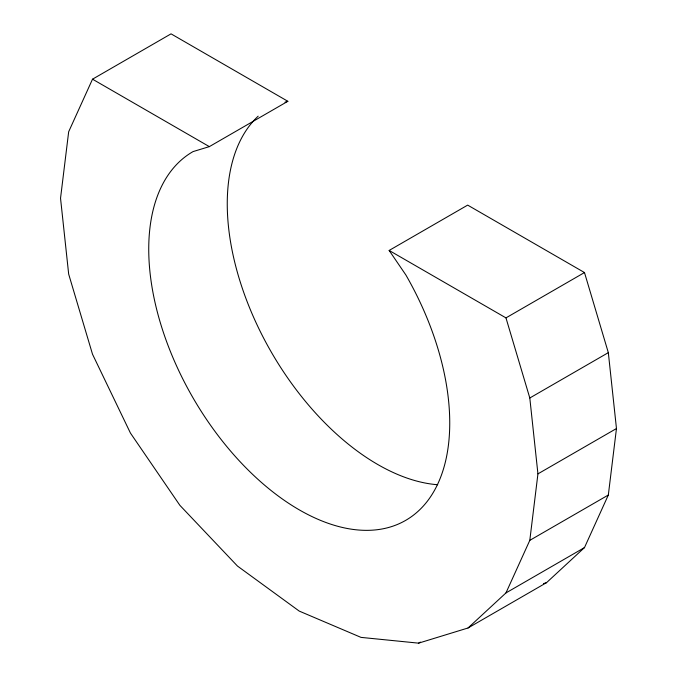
<?xml version="1.0" encoding="UTF-8"?>
<svg xmlns="http://www.w3.org/2000/svg" width="677" height="677" viewBox="0 0 677 677"><rect width="100%" height="100%" fill="white"/><g stroke="black" fill="none" stroke-linecap="round" stroke-linejoin="round"><path stroke-width="1.02" d="M468.027 627.985L505.956 592.925L529.803 540.356L537.936 473.866L529.803 397.991L505.964 317.885L389.148 250.448L467.672 205.114L584.488 272.552L608.327 352.649L616.468 428.533L608.327 495.022L584.479 547.591L546.551 582.652L468.027 627.985L418.589 643.15L361.019 637.387L299.234 611.094L237.458 566.048L179.887 505.338L130.449 433.085L92.512 354.223L68.673 274.117L60.532 198.243L68.673 131.753L92.521 79.184L171.044 33.85L287.86 101.296L209.337 146.63L193.047 151.597A212.849 122.884 60 0 0 192.59 397.103A212.849 122.884 60 0 0 405.43 520.511A212.849 122.884 60 0 0 405.887 275.006L389.148 250.448M505.964 317.885L584.488 272.552M529.803 397.991L608.327 352.649M537.936 473.866L616.468 428.533M529.803 540.356L608.327 495.022M418.589 643.15L420.417 642.092M505.956 592.925L584.479 547.591M543.521 583.574L546.551 582.652M284.983 102.168L287.86 101.296M92.521 79.184L209.337 146.63M437.664 484.732A212.849 122.884 60 0 1 259.223 329.369A212.849 122.884 60 0 1 258.165 116.165"/></g></svg>
